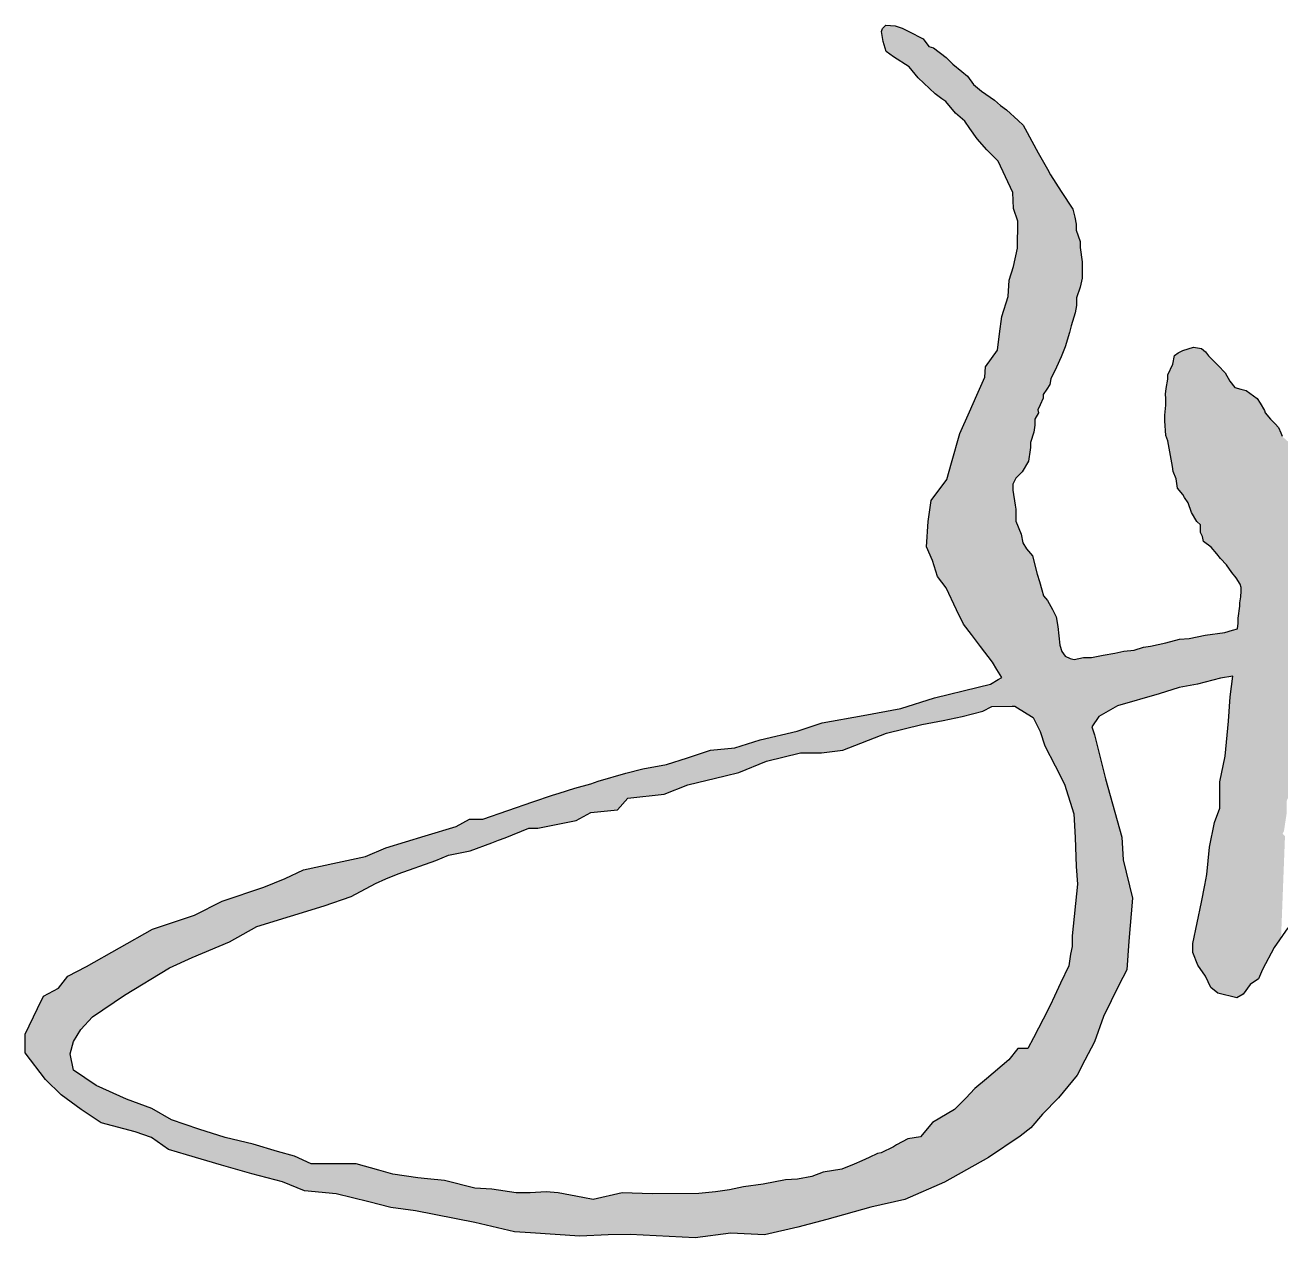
# Model space of a CAD drawing. Header units: millimetres. Extents: x -616 to 3731, y -1108 to 683.
# Drawn here: x -616 to 1239, y -1108 to 683 of the extents above; entities that cross this region are included whole.
import ezdxf

# ---------------------------------------------------------------- set-up
doc = ezdxf.new("R2010")
doc.units = ezdxf.units.MM

# ---------------------------------------------------------------- blocks, each defined once
blk = doc.blocks.new('11112')
h = blk.add_hatch(color=0)
h.paths.add_polyline_path([(1295.7, -78), (1295.7, -59), (1297.3, -45.8), (1300.1, -29.1), (1299.8, -10.5), (1292.9, 16), (1292.9, 22.1), (1292.9, 33.1), (1285.8, 38.4), (1276.3, 45.5), (1268.7, 52.1), (1260.9, 58.9), (1247.3, 70.1), (1240.9, 76), (1238.9, 81.3), (1235.8, 89.1), (1230.7, 94.2), (1223.9, 101.3), (1215.8, 110.5), (1214.7, 114.2), (1208.6, 124.7), (1203.9, 131.8), (1187.8, 143.8), (1179.8, 145.7), (1171.3, 147.8), (1163.5, 157.6), (1156.9, 169.7), (1146.5, 180.3), (1132.3, 194.9), (1127.8, 200.7), (1121.8, 205.6), (1110.2, 207.8), (1094.3, 202.9), (1087.2, 199.2), (1081.9, 195.5), (1079.3, 182.7), (1072.2, 166.8), (1072.2, 160.3), (1069.6, 146.5), (1068.7, 138.3), (1069.1, 131.6), (1069.4, 122), (1067.7, 107.4), (1067.7, 98.9), (1069.1, 76.9), (1072.2, 69.1), (1074.9, 52.8), (1078.9, 31.4), (1080.2, 24), (1084.4, 13.2), (1086.6, -0.6), (1094.2, -9.9), (1096.9, -14.3), (1102, -22.4), (1107.1, -36.7), (1114.9, -49.9), (1120.4, -55), (1120.4, -66.2), (1123.6, -72.3), (1124.8, -79.4), (1136.3, -87.9), (1144.5, -97.7), (1149.9, -104.8), (1158.7, -114), (1166.6, -125.2), (1173.3, -133.2), (1179, -142.7), (1180.7, -147.5), (1180.7, -152.9), (1180.1, -161.4), (1178.4, -170.2), (1178.4, -175), (1176, -192.6), (1176, -200.1), (1174.9, -208.5), (1167.8, -210.6), (1156.3, -214), (1127.3, -217.7), (1103.7, -222.6), (1089.5, -223.7), (1069.4, -229.2), (1046.6, -234), (1036.1, -235.5), (1022.2, -239.8), (1007.2, -241.6), (994, -244.3), (976.7, -247.6), (959.4, -251), (947.5, -251), (933.6, -253.7), (927.8, -252.5), (920.7, -248.9), (915.5, -241.9), (912.5, -232.6), (909.5, -205.2), (907.1, -190.6), (901.7, -179.7), (894.2, -166.8), (888.4, -159.5), (886, -151), (882.6, -138.4), (879.1, -127.9), (872.1, -100.8), (863.6, -90.3), (858.2, -81.4), (855.5, -68.5), (847.8, -49.6), (847.8, -43.7), (847.8, -31.7), (846.8, -25.6), (843.1, -3.4), (843.4, 5.2), (847.7, 13.9), (857.2, 23.7), (866.5, 39.4), (869, 56.1), (869.3, 59.5), (869.3, 66.8), (874.2, 82.2), (875.7, 92.4), (875.7, 101.3), (881, 110.5), (880, 115.1), (883.5, 122.5), (888.1, 132.4), (888.1, 137.6), (893.6, 145.6), (898, 152.7), (899.5, 161), (907.5, 178), (914.5, 193.5), (920.6, 208.3), (926.8, 229.5), (929.6, 239.2), (935.1, 258.3), (937.1, 269.3), (937.1, 280.4), (942.6, 296.4), (945.6, 309.5), (945.6, 320.5), (945.6, 333.6), (942.6, 354.7), (942.6, 363.7), (937, 380.3), (937, 389.3), (934.9, 399.9), (932, 411.7), (914.4, 437.8), (898.9, 462.4), (894.3, 470.5), (880.8, 494.6), (871.2, 511.9), (864.2, 524.7), (858.4, 535.5), (851.1, 542.3), (834.1, 558.3), (825, 564.8), (816, 572.4), (796.9, 585.9), (785.2, 595.6), (776.3, 607.8), (767.8, 614.8), (754.8, 625.8), (744.8, 635.3), (726.1, 650), (719.2, 652), (710.7, 663.2), (689.7, 673.9), (679.7, 678.9), (669.3, 682.4), (655.8, 683.4), (650.8, 678.5), (649, 673.8), (651.9, 659.2), (656.2, 644.2), (667, 636.3), (690, 621.6), (703.3, 605.6), (728.7, 581.9), (738.3, 574.6), (744.3, 570.4), (758.5, 553.4), (772.2, 541.4), (779.9, 530.6), (790.6, 515.6), (804.8, 499.1), (821.7, 482.5), (843, 436.3), (844.3, 412.3), (850.8, 393.8), (850, 353.8), (844.1, 326.8), (837.8, 306.6), (836.4, 282.3), (827.1, 253), (823.5, 227.3), (820.7, 203), (802.8, 178.7), (801.7, 163.1), (789.9, 136.5), (779.2, 112.2), (764.9, 79.9), (752.6, 36.9), (745.5, 11.9), (722.6, -18.8), (718, -49.7), (715.6, -87.4), (724.8, -107.4), (731.9, -131), (744.8, -148.1), (759.9, -180.3), (770.3, -201.7), (782.1, -217), (795.5, -234.6), (813.1, -257.6), (819.7, -268.4), (826.8, -280.3), (821.6, -283.4), (810.2, -290.3), (791.8, -294.8), (727.5, -310.4), (677.8, -326.1), (622.1, -336.3), (561.7, -347.3), (524.8, -359.7), (470, -372.6), (432.7, -384), (396.5, -387.8), (362.5, -398.9), (331.9, -408.8), (296.8, -415.5), (271.6, -421.6), (230.6, -433.4), (220, -437.3), (196.2, -443.7), (173.1, -451.2), (163.5, -454.4), (134.3, -463.9), (60.4, -489.6), (40.7, -489.6), (20.9, -500.6), (-24.8, -514.3), (-83.1, -531.8), (-113, -544.9), (-154.5, -553.7), (-204.7, -564.6), (-231.6, -577.1), (-263.3, -590), (-324.5, -610.9), (-365.7, -631.5), (-427.6, -651.9), (-525.2, -707.3), (-552.4, -721.4), (-566.2, -739.1), (-588.4, -751.2), (-597.4, -769.4), (-615.5, -807.3), (-615.7, -834.6), (-585.6, -874.4), (-562.3, -896.8), (-532.9, -918.7), (-503.5, -938.1), (-453, -951.4), (-429.2, -959.7), (-403.8, -977.6), (-377.5, -985.6), (-325.6, -1000.9), (-281, -1013.6), (-235.5, -1025.2), (-203.2, -1038.5), (-156.2, -1043), (-108, -1054.7), (-75.4, -1063.5), (-39.1, -1068), (48.4, -1085.5), (107.2, -1099.3), (130.8, -1100.8), (203.7, -1105.5), (245.4, -1103.8), (277.8, -1103), (374.2, -1108.1), (426.5, -1101.2), (476.6, -1103.6), (525.9, -1092.5), (568.4, -1080.8), (633.6, -1062.7), (683.5, -1051.4), (742.3, -1025.6), (807.3, -989.2), (853.9, -958), (869.8, -945.7), (887.2, -925.5), (910.9, -901.4), (938.1, -867.6), (949.7, -845.6), (963.9, -818.7), (977.1, -781.1), (999.6, -735), (1011.4, -712.4), (1014.6, -669.9), (1019.9, -606.1), (1006.3, -549.5), (1004.2, -516), (980.1, -430.1), (971.7, -396.6), (963.8, -365.1), (960, -353.1), (970.1, -338), (997.9, -322.2), (1059.3, -304.3), (1089.1, -295), (1116, -290.2), (1149.9, -281.3), (1168.1, -278.3), (1164.2, -308.9), (1161.9, -344.8), (1156.7, -396.4), (1149.1, -434.6), (1148.8, -473.6), (1141.2, -494.4), (1133.5, -531), (1130, -571.5), (1127, -587.1), (1121.7, -612.3), (1109, -673.1), (1109, -686.7), (1116.5, -705.3), (1127.9, -721.6), (1135.7, -738.3), (1146, -746.6), (1174, -753.7), (1183.6, -748.1), (1193.9, -733.8), (1206.1, -725.3), (1212.1, -711.7), (1229.4, -679.4), (1239.4, -664.7), (1245.2, -514.9), (1241.6, -511.3), (1243.7, -507), (1247.6, -481.5), (1247.6, -462.8), (1253.5, -450.1), (1253.5, -415.7), (1256.5, -383.3), (1262.4, -350.9), (1273.2, -316.6), (1288.9, -267.5), (1302, -252.9), (1331.3, -127.8), (1325.3, -126.6), (1314.7, -122.3), (1311.3, -116.1), (1307.6, -109.2), (1300.4, -96)])
h.paths.add_polyline_path([(873.2, -339.5), (883.7, -360.3), (890.7, -381.2), (905.6, -410.9), (919.6, -438), (933.5, -481.6), (935.3, -516.6), (937, -559.4), (938.8, -585.6), (930.9, -661.8), (930.9, -677.5), (928.3, -688.9), (925.7, -706.3), (913.4, -731.7), (904.7, -750.9), (898.6, -764.8), (888.1, -784.9), (881, -798.4), (873.6, -812.7), (865.4, -828.3), (850.5, -828.3), (837.4, -845.2), (804.2, -873.1), (786.9, -887.7), (773.6, -901.9), (757, -918.5), (724.7, -937.7), (706.6, -958.9), (688.2, -961.7), (671.6, -970.5), (667.2, -973.6), (648.9, -982.4), (643.5, -983.7), (631, -989.5), (620.2, -994.2), (609, -999.3), (590.7, -1006.7), (563, -1011.1), (546.1, -1017.5), (525.1, -1021.6), (507.2, -1022.6), (474.7, -1029), (445.6, -1032.7), (424.6, -1037.1), (404, -1040.2), (379.6, -1042.5), (310.4, -1043.1), (266.1, -1041.7), (223.2, -1051.4), (207.9, -1048.6), (171.9, -1041.7), (153.9, -1040.3), (130.4, -1041.7), (109.6, -1041.7), (73.6, -1036.2), (48.6, -1034.8), (3.7, -1023.5), (-21.2, -1020.8), (-35.5, -1019.2), (-72.4, -1013.8), (-93.2, -1008.3), (-126.5, -998.6), (-155.6, -998.6), (-174.9, -998.6), (-193, -998.6), (-217.9, -987.5), (-242.8, -980.6), (-278.8, -969.5), (-320.4, -959.9), (-359.2, -947.4), (-399.3, -933.6), (-428.4, -916.9), (-465.8, -903.1), (-510.8, -882.8), (-544.3, -860.2), (-548.9, -836.1), (-544.3, -818.2), (-533.5, -800.3), (-516.3, -781.4), (-469, -749.4), (-402.2, -709.1), (-368.9, -694.1), (-313.9, -670.8), (-273.3, -648.4), (-174.1, -617.4), (-134.2, -603.9), (-98.3, -584.7), (-83, -577.6), (-64.9, -570.5), (-9, -550.9), (9.6, -542.8), (41.7, -536.6), (73.7, -524.6), (83.7, -520.8), (93.3, -517.2), (128.2, -502.7), (141.6, -502.7), (198.3, -491.7), (220.1, -480), (259.5, -475.8), (274.6, -458.7), (328, -452.6), (363.4, -439.1), (418.5, -425.7), (438.6, -420.7), (479.6, -403.7), (529.8, -391.4), (560.4, -391.4), (592.2, -387.8), (656.6, -362.6), (708.6, -349.9), (740.2, -343.8), (768.5, -338), (798.9, -330.3), (812.4, -323.3), (842.4, -322.7), (846, -322.6), (864.5, -334.1)], flags=16)
for p, q in [((649, 673.8), (650.8, 678.5)), ((651.9, 659.2), (649, 673.8)), ((650.8, 678.5), (655.8, 683.4)), ((655.8, 683.4), (669.3, 682.4)), ((669.3, 682.4), (679.7, 678.9)), ((679.7, 678.9), (689.7, 673.9)), ((689.7, 673.9), (710.7, 663.2)), ((656.2, 644.2), (651.9, 659.2)), ((710.7, 663.2), (719.2, 652)), ((719.2, 652), (726.1, 650)), ((726.1, 650), (726.1, 650)), ((726.1, 650), (744.8, 635.3)), ((667, 636.3), (656.2, 644.2)), ((690, 621.6), (667, 636.3)), ((744.8, 635.3), (754.8, 625.8)), ((703.3, 605.6), (690, 621.6)), ((754.8, 625.8), (767.8, 614.8)), ((767.8, 614.8), (776.3, 607.8)), ((728.7, 581.9), (703.3, 605.6)), ((776.3, 607.8), (785.2, 595.6)), ((785.2, 595.6), (796.9, 585.9)), ((738.3, 574.6), (728.7, 581.9)), ((796.9, 585.9), (816, 572.4)), ((744.3, 570.4), (738.3, 574.6)), ((758.5, 553.4), (744.3, 570.4)), ((816, 572.4), (825, 564.8)), ((825, 564.8), (834.1, 558.3)), ((834.1, 558.3), (851.1, 542.3)), ((772.2, 541.4), (758.5, 553.4)), ((779.9, 530.6), (772.2, 541.4)), ((851.1, 542.3), (858.4, 535.5)), ((790.6, 515.6), (779.9, 530.6)), ((858.4, 535.5), (864.2, 524.7)), ((864.2, 524.7), (871.2, 511.9)), ((804.8, 499.1), (790.6, 515.6)), ((871.2, 511.9), (880.8, 494.6)), ((821.7, 482.5), (804.8, 499.1)), ((843, 436.3), (821.7, 482.5)), ((880.8, 494.6), (894.3, 470.5)), ((894.3, 470.5), (898.9, 462.4)), ((898.9, 462.4), (914.4, 437.8)), ((844.3, 412.3), (843, 436.3)), ((914.4, 437.8), (932, 411.7)), ((850.8, 393.8), (844.3, 412.3)), ((932, 411.7), (934.9, 399.9)), ((850, 353.8), (850.8, 393.8)), ((934.9, 399.9), (937, 389.3)), ((937, 389.3), (937, 380.3)), ((937, 380.3), (942.6, 363.7)), ((844.1, 326.8), (850, 353.8)), ((942.6, 363.7), (942.6, 354.7)), ((942.6, 354.7), (945.6, 333.6)), ((837.8, 306.6), (844.1, 326.8)), ((945.6, 333.6), (945.6, 320.5)), ((945.6, 320.5), (945.6, 309.5)), ((836.4, 282.3), (837.8, 306.6)), ((945.6, 309.5), (942.6, 296.4)), ((827.1, 253), (836.4, 282.3)), ((942.6, 296.4), (937.1, 280.4)), ((937.1, 280.4), (937.1, 269.3)), ((937.1, 269.3), (935.1, 258.3)), ((823.5, 227.3), (827.1, 253)), ((935.1, 258.3), (929.6, 239.2)), ((820.7, 203), (823.5, 227.3)), ((926.8, 229.5), (920.6, 208.3)), ((929.6, 239.2), (926.8, 229.5)), ((920.6, 208.3), (914.5, 193.5)), ((1094.3, 202.9), (1110.2, 207.8)), ((1110.2, 207.8), (1121.8, 205.6)), ((1121.8, 205.6), (1127.8, 200.7)), ((802.8, 178.7), (820.7, 203)), ((914.5, 193.5), (907.5, 178)), ((1079.3, 182.7), (1081.9, 195.5)), ((1081.9, 195.5), (1087.2, 199.2)), ((1087.2, 199.2), (1094.3, 202.9)), ((1127.8, 200.7), (1132.3, 194.9)), ((1132.3, 194.9), (1146.5, 180.3)), ((801.7, 163.1), (802.8, 178.7)), ((907.5, 178), (899.5, 161)), ((1072.2, 166.8), (1079.3, 182.7)), ((1146.5, 180.3), (1156.9, 169.7)), ((1156.9, 169.7), (1163.5, 157.6)), ((789.9, 136.5), (801.7, 163.1)), ((898, 152.7), (893.6, 145.6)), ((899.5, 161), (898, 152.7)), ((1069.6, 146.5), (1072.2, 160.3)), ((1072.2, 160.3), (1072.2, 166.8)), ((1163.5, 157.6), (1171.3, 147.8)), ((779.2, 112.2), (789.9, 136.5)), ((888.1, 132.4), (883.5, 122.5)), ((893.6, 145.6), (888.1, 137.6)), ((888.1, 137.6), (888.1, 132.4)), ((1068.7, 138.3), (1069.6, 146.5)), ((1069.1, 131.6), (1068.7, 138.3)), ((1069.4, 122), (1069.1, 131.6)), ((1171.3, 147.8), (1179.8, 145.7)), ((1179.8, 145.7), (1187.8, 143.8)), ((1187.8, 143.8), (1203.9, 131.8)), ((1203.9, 131.8), (1208.6, 124.7)), ((764.9, 79.9), (779.2, 112.2)), ((883.5, 122.5), (880, 115.1)), ((880, 115.1), (881, 110.5)), ((1067.7, 107.4), (1069.4, 122)), ((1208.6, 124.7), (1214.7, 114.2)), ((1214.7, 114.2), (1215.8, 110.5)), ((881, 110.5), (875.7, 101.3)), ((875.7, 101.3), (875.7, 92.4)), ((1067.7, 98.9), (1067.7, 107.4)), ((1069.1, 76.9), (1067.7, 98.9)), ((1215.8, 110.5), (1223.9, 101.3)), ((1223.9, 101.3), (1230.7, 94.2)), ((1230.7, 94.2), (1235.8, 89.1)), ((752.6, 36.9), (764.9, 79.9)), ((874.2, 82.2), (869.3, 66.8)), ((875.7, 92.4), (874.2, 82.2)), ((874.2, 82.2), (874.2, 82.2)), ((1072.2, 69.1), (1069.1, 76.9)), ((1235.8, 89.1), (1238.9, 81.3)), ((1238.9, 81.3), (1240.9, 76)), ((869, 56.1), (866.5, 39.4)), ((869.3, 59.5), (869, 56.1)), ((869.3, 66.8), (869.3, 59.5)), ((1074.9, 52.8), (1072.2, 69.1)), ((866.5, 39.4), (857.2, 23.7)), ((1078.9, 31.4), (1074.9, 52.8)), ((745.5, 11.9), (752.6, 36.9)), ((857.2, 23.7), (847.7, 13.9)), ((1080.2, 24), (1078.9, 31.4)), ((1084.4, 13.2), (1080.2, 24)), ((722.6, -18.8), (745.5, 11.9)), ((843.4, 5.2), (843.1, -3.4)), ((847.7, 13.9), (843.4, 5.2)), ((1086.6, -0.6), (1084.4, 13.2)), ((843.1, -3.4), (846.8, -25.6)), ((1094.2, -9.9), (1086.6, -0.6)), ((1096.9, -14.3), (1094.2, -9.9)), ((1102, -22.4), (1096.9, -14.3)), ((718, -49.7), (722.6, -18.8)), ((846.8, -25.6), (847.8, -31.7)), ((847.8, -31.7), (847.8, -43.7)), ((1107.1, -36.7), (1102, -22.4)), ((1114.9, -49.9), (1107.1, -36.7)), ((715.6, -87.4), (718, -49.7)), ((847.8, -43.7), (847.8, -49.6)), ((847.8, -49.6), (855.5, -68.5)), ((1120.4, -55), (1114.9, -49.9)), ((1120.4, -66.2), (1120.4, -55)), ((855.5, -68.5), (858.2, -81.4)), ((1123.6, -72.3), (1120.4, -66.2)), ((1124.8, -79.4), (1123.6, -72.3)), ((724.8, -107.4), (715.6, -87.4)), ((858.2, -81.4), (863.6, -90.3)), ((863.6, -90.3), (872.1, -100.8)), ((1136.3, -87.9), (1124.8, -79.4)), ((1144.5, -97.7), (1136.3, -87.9)), ((731.9, -131), (724.8, -107.4)), ((872.1, -100.8), (879.1, -127.9)), ((1149.9, -104.8), (1144.5, -97.7)), ((1158.7, -114), (1149.9, -104.8)), ((879.1, -127.9), (882.6, -138.4)), ((1166.6, -125.2), (1158.7, -114)), ((1173.3, -133.2), (1166.6, -125.2)), ((744.8, -148.1), (731.9, -131)), ((759.9, -180.3), (744.8, -148.1)), ((882.6, -138.4), (886, -151)), ((1179, -142.7), (1173.3, -133.2)), ((1180.7, -147.5), (1179, -142.7)), ((1180.7, -152.9), (1180.7, -147.5)), ((886, -151), (888.4, -159.5)), ((888.4, -159.5), (894.2, -166.8)), ((894.2, -166.8), (901.7, -179.7)), ((1178.4, -170.2), (1180.1, -161.4)), ((1180.1, -161.4), (1180.7, -152.9)), ((770.3, -201.7), (759.9, -180.3)), ((901.7, -179.7), (907.1, -190.6)), ((1176, -192.6), (1178.4, -175)), ((1178.4, -175), (1178.4, -170.2)), ((782.1, -217), (770.3, -201.7)), ((907.1, -190.6), (909.5, -205.2)), ((1174.9, -208.5), (1176, -200.1)), ((1176, -200.1), (1176, -192.6)), ((795.5, -234.6), (782.1, -217)), ((909.5, -205.2), (912.5, -232.6)), ((1089.5, -223.7), (1103.7, -222.6)), ((1103.7, -222.6), (1127.3, -217.7)), ((1127.3, -217.7), (1156.3, -214)), ((1156.3, -214), (1167.8, -210.6)), ((1167.8, -210.6), (1174.9, -208.5)), ((813.1, -257.6), (795.5, -234.6)), ((912.5, -232.6), (915.5, -241.9)), ((1007.2, -241.6), (1022.2, -239.8)), ((1022.2, -239.8), (1036.1, -235.5)), ((1036.1, -235.5), (1046.6, -234)), ((1046.6, -234), (1069.4, -229.2)), ((1069.4, -229.2), (1089.5, -223.7)), ((819.7, -268.4), (813.1, -257.6)), ((915.5, -241.9), (920.7, -248.9)), ((920.7, -248.9), (927.8, -252.5)), ((927.8, -252.5), (933.6, -253.7)), ((933.6, -253.7), (947.5, -251)), ((947.5, -251), (959.4, -251)), ((959.4, -251), (976.7, -247.6)), ((976.7, -247.6), (994, -244.3)), ((994, -244.3), (1007.2, -241.6)), ((826.8, -280.3), (819.7, -268.4)), ((727.5, -310.4), (791.8, -294.8)), ((791.8, -294.8), (810.2, -290.3)), ((810.2, -290.3), (821.6, -283.4)), ((821.6, -283.4), (826.8, -280.3)), ((1089.1, -295), (1059.3, -304.3)), ((1116, -290.2), (1089.1, -295)), ((1149.9, -281.3), (1116, -290.2)), ((1168.1, -278.3), (1149.9, -281.3)), ((1164.2, -308.9), (1168.1, -278.3)), ((1168.1, -278.3), (1168.1, -278.3)), ((677.8, -326.1), (727.5, -310.4)), ((1059.3, -304.3), (997.9, -322.2)), ((1161.9, -344.8), (1164.2, -308.9)), ((622.1, -336.3), (677.8, -326.1)), ((768.5, -338), (798.9, -330.3)), ((798.9, -330.3), (812.4, -323.3)), ((812.4, -323.3), (842.4, -322.7)), ((842.4, -322.7), (846.2, -322.6)), ((846.1, -322.7), (864.5, -334.1)), ((997.9, -322.2), (970.1, -338)), ((524.8, -359.7), (561.7, -347.3)), ((561.7, -347.3), (622.1, -336.3)), ((656.6, -362.6), (708.6, -349.9)), ((708.6, -349.9), (740.2, -343.8)), ((740.2, -343.8), (768.5, -338)), ((864.5, -334.1), (873.2, -339.5)), ((873.2, -339.5), (883.7, -360.3)), ((970.1, -338), (960, -353.1)), ((970.1, -338), (970.1, -338)), ((1156.7, -396.4), (1161.9, -344.8)), ((470, -372.6), (524.8, -359.7)), ((592.2, -387.8), (656.6, -362.6)), ((883.7, -360.3), (890.7, -381.2)), ((960, -353.1), (963.8, -365.1)), ((963.8, -365.1), (971.7, -396.6)), ((560.4, -391.4), (592.2, -387.8)), ((890.7, -381.2), (905.6, -410.9)), ((479.6, -403.7), (529.8, -391.4)), ((529.8, -391.4), (560.4, -391.4)), ((971.7, -396.6), (980.1, -430.1)), ((1149.1, -434.6), (1156.7, -396.4)), ((905.6, -410.9), (919.6, -438)), ((919.6, -438), (933.5, -481.6)), ((980.1, -430.1), (1004.2, -516)), ((1148.8, -473.6), (1149.1, -434.6)), ((933.5, -481.6), (935.3, -516.6)), ((1141.2, -494.4), (1148.8, -473.6)), ((1133.5, -531), (1141.2, -494.4)), ((935.3, -516.6), (937, -559.4)), ((1004.2, -516), (1006.3, -549.5)), ((1130, -571.5), (1133.5, -531)), ((1006.3, -549.5), (1019.9, -606.1)), ((937, -559.4), (938.8, -585.6)), ((1127, -587.1), (1130, -571.5)), ((938.8, -585.6), (930.9, -661.8)), ((1121.7, -612.3), (1127, -587.1)), ((1019.9, -606.1), (1014.6, -669.9)), ((1109, -673.1), (1121.7, -612.3)), ((930.9, -661.8), (930.9, -677.5)), ((1249.5, -650), (1229.4, -679.4)), ((930.9, -677.5), (928.3, -688.9)), ((1014.6, -669.9), (1011.4, -712.4)), ((1109, -686.7), (1109, -673.1)), ((1229.4, -679.4), (1212.1, -711.7)), ((928.3, -688.9), (925.7, -706.3)), ((1116.5, -705.3), (1109, -686.7)), ((925.7, -706.3), (913.4, -731.7)), ((925.7, -706.3), (925.7, -706.3)), ((1011.4, -712.4), (999.6, -735)), ((1127.9, -721.6), (1116.5, -705.3)), ((1135.7, -738.3), (1127.9, -721.6)), ((1127.9, -721.6), (1127.9, -721.6)), ((1212.1, -711.7), (1206.1, -725.3)), ((913.4, -731.7), (904.7, -750.9)), ((999.6, -735), (977.1, -781.1)), ((1146, -746.6), (1135.7, -738.3)), ((1193.9, -733.8), (1183.6, -748.1)), ((1206.1, -725.3), (1193.9, -733.8)), ((904.7, -750.9), (898.6, -764.8)), ((1174, -753.7), (1146, -746.6)), ((1183.6, -748.1), (1174, -753.7)), ((898.6, -764.8), (888.1, -784.9)), ((888.1, -784.9), (881, -798.4)), ((977.1, -781.1), (963.9, -818.7)), ((873.6, -812.7), (865.4, -828.3)), ((881, -798.4), (873.6, -812.7)), ((850.5, -828.3), (837.4, -845.2)), ((865.4, -828.3), (850.5, -828.3)), ((963.9, -818.7), (949.7, -845.6)), ((837.4, -845.2), (804.2, -873.1)), ((837.4, -845.2), (837.4, -845.2)), ((949.7, -845.6), (938.1, -867.6)), ((938.1, -867.6), (910.9, -901.4)), ((786.9, -887.7), (773.6, -901.9)), ((804.2, -873.1), (786.9, -887.7)), ((773.6, -901.9), (757, -918.5)), ((910.9, -901.4), (887.2, -925.5)), ((757, -918.5), (724.7, -937.7)), ((887.2, -925.5), (869.8, -945.7)), ((724.7, -937.7), (706.6, -958.9)), ((724.7, -937.7), (724.7, -937.7)), ((869.8, -945.7), (853.9, -958)), ((688.2, -961.7), (671.6, -970.5)), ((706.6, -958.9), (688.2, -961.7)), ((853.9, -958), (807.3, -989.2)), ((648.9, -982.4), (643.5, -983.7)), ((667.2, -973.6), (648.9, -982.4)), ((671.6, -970.5), (667.2, -973.6)), ((609, -999.3), (590.7, -1006.7)), ((620.2, -994.2), (609, -999.3)), ((631, -989.5), (620.2, -994.2)), ((643.5, -983.7), (631, -989.5)), ((807.3, -989.2), (742.3, -1025.6)), ((546.1, -1017.5), (525.1, -1021.6)), ((563, -1011.1), (546.1, -1017.5)), ((590.7, -1006.7), (563, -1011.1)), ((507.2, -1022.6), (474.7, -1029)), ((525.1, -1021.6), (507.2, -1022.6)), ((742.3, -1025.6), (683.5, -1051.4)), ((683.5, -1051.4), (633.6, -1062.7)), ((633.6, -1062.7), (568.4, -1080.8)), ((525.9, -1092.5), (476.6, -1103.6)), ((568.4, -1080.8), (525.9, -1092.5))]:
    blk.add_line(p, q)
blk = doc.blocks.new('7777')
for p, q in [((3.7, -1023.5), (-21.2, -1020.8)), ((48.6, -1034.8), (3.7, -1023.5)), ((73.6, -1036.2), (48.6, -1034.8)), ((109.6, -1041.7), (73.6, -1036.2)), ((424.6, -1037.1), (404, -1040.2)), ((445.6, -1032.7), (424.6, -1037.1)), ((130.4, -1041.7), (109.6, -1041.7)), ((153.9, -1040.3), (130.4, -1041.7)), ((171.9, -1041.7), (153.9, -1040.3)), ((207.9, -1048.6), (171.9, -1041.7)), ((223.2, -1051.4), (207.9, -1048.6)), ((207.9, -1048.6), (207.9, -1048.6)), ((266.1, -1041.7), (223.2, -1051.4)), ((310.4, -1043.1), (266.1, -1041.7)), ((379.6, -1042.5), (310.4, -1043.1)), ((404, -1040.2), (379.6, -1042.5)), ((48.4, -1085.5), (-39.1, -1068)), ((107.2, -1099.3), (48.4, -1085.5)), ((130.8, -1100.8), (107.2, -1099.3)), ((203.7, -1105.5), (130.8, -1100.8)), ((245.4, -1103.8), (203.7, -1105.5)), ((277.8, -1103), (245.4, -1103.8)), ((374.2, -1108.1), (277.8, -1103)), ((426.5, -1101.2), (374.2, -1108.1)), ((476.6, -1103.6), (426.5, -1101.2))]:
    blk.add_line(p, q)
blk.add_blockref('11112', (0, 0))

msp = doc.modelspace()

# ---------------------------------------------------------------- linework, layer by layer
for p, q in [((362.5, -398.9), (396.5, -387.8)), ((396.5, -387.8), (432.7, -384)), ((432.7, -384), (470, -372.6)), ((331.9, -408.8), (362.5, -398.9)), ((438.6, -420.7), (479.6, -403.7)), ((230.6, -433.4), (271.6, -421.6)), ((271.6, -421.6), (296.8, -415.5)), ((296.8, -415.5), (331.9, -408.8)), ((363.4, -439.1), (418.5, -425.7)), ((418.5, -425.7), (438.6, -420.7)), ((173.1, -451.2), (196.2, -443.7)), ((196.2, -443.7), (220, -437.3)), ((220, -437.3), (230.6, -433.4)), ((328, -452.6), (363.4, -439.1)), ((134.3, -463.9), (163.5, -454.4)), ((163.5, -454.4), (173.1, -451.2)), ((259.5, -475.8), (274.6, -458.7)), ((274.6, -458.7), (328, -452.6)), ((60.4, -489.6), (134.3, -463.9)), ((198.3, -491.7), (220.1, -480)), ((220.1, -480), (259.5, -475.8)), ((-24.8, -514.3), (20.9, -500.6)), ((20.9, -500.6), (40.7, -489.6)), ((40.7, -489.6), (60.4, -489.6)), ((141.6, -502.7), (198.3, -491.7)), ((-83.1, -531.8), (-24.8, -514.3)), ((83.7, -520.8), (93.3, -517.2)), ((93.3, -517.2), (128.2, -502.7)), ((128.2, -502.7), (141.6, -502.7)), ((-113, -544.9), (-83.1, -531.8)), ((9.6, -542.8), (41.7, -536.6)), ((41.7, -536.6), (73.7, -524.6)), ((73.7, -524.6), (83.7, -520.8)), ((-204.7, -564.6), (-154.5, -553.7)), ((-154.5, -553.7), (-113, -544.9)), ((-64.9, -570.5), (-9, -550.9)), ((-9, -550.9), (9.6, -542.8)), ((-231.6, -577.1), (-204.7, -564.6)), ((-83, -577.6), (-64.9, -570.5)), ((-324.5, -610.9), (-263.3, -590)), ((-263.3, -590), (-231.6, -577.1)), ((-134.2, -603.9), (-98.3, -584.7)), ((-98.3, -584.7), (-83, -577.6)), ((-365.7, -631.5), (-324.5, -610.9)), ((-174.1, -617.4), (-134.2, -603.9)), ((-273.3, -648.4), (-174.1, -617.4)), ((-427.6, -651.9), (-365.7, -631.5)), ((-313.9, -670.8), (-273.3, -648.4)), ((-525.2, -707.3), (-427.6, -651.9)), ((-368.9, -694.1), (-313.9, -670.8)), ((-402.2, -709.1), (-368.9, -694.1)), ((-566.2, -739.1), (-552.4, -721.4)), ((-552.4, -721.4), (-525.2, -707.3)), ((-469, -749.4), (-402.2, -709.1)), ((-588.4, -751.2), (-566.2, -739.1)), ((-597.4, -769.4), (-588.4, -751.2)), ((-516.3, -781.4), (-469, -749.4)), ((-615.5, -807.3), (-597.4, -769.4)), ((-533.5, -800.3), (-516.3, -781.4)), ((-615.7, -834.6), (-615.5, -807.3)), ((-544.3, -818.2), (-533.5, -800.3)), ((-585.6, -874.4), (-615.7, -834.6)), ((-548.9, -836.1), (-544.3, -818.2)), ((-544.3, -860.2), (-548.9, -836.1)), ((-510.8, -882.8), (-544.3, -860.2)), ((-562.3, -896.8), (-585.6, -874.4)), ((-465.8, -903.1), (-510.8, -882.8)), ((-510.8, -882.8), (-510.8, -882.8)), ((-532.9, -918.7), (-562.3, -896.8)), ((-428.4, -916.9), (-465.8, -903.1)), ((-503.5, -938.1), (-532.9, -918.7)), ((-399.3, -933.6), (-428.4, -916.9)), ((-453, -951.4), (-503.5, -938.1)), ((-359.2, -947.4), (-399.3, -933.6)), ((-429.2, -959.7), (-453, -951.4)), ((-403.8, -977.6), (-429.2, -959.7)), ((-320.4, -959.9), (-359.2, -947.4)), ((-278.8, -969.5), (-320.4, -959.9)), ((-377.5, -985.6), (-403.8, -977.6)), ((-242.8, -980.6), (-278.8, -969.5)), ((-217.9, -987.5), (-242.8, -980.6)), ((-325.6, -1000.9), (-377.5, -985.6)), ((-281, -1013.6), (-325.6, -1000.9)), ((-193, -998.6), (-217.9, -987.5)), ((-174.9, -998.6), (-193, -998.6)), ((-155.6, -998.6), (-174.9, -998.6)), ((-126.5, -998.6), (-155.6, -998.6)), ((-93.2, -1008.3), (-126.5, -998.6)), ((-235.5, -1025.2), (-281, -1013.6)), ((-72.4, -1013.8), (-93.2, -1008.3)), ((-35.5, -1019.2), (-72.4, -1013.8)), ((-21.2, -1020.8), (-35.5, -1019.2)), ((-203.2, -1038.5), (-235.5, -1025.2)), ((-156.2, -1043), (-203.2, -1038.5)), ((474.7, -1029), (445.6, -1032.7)), ((-108, -1054.7), (-156.2, -1043)), ((-75.4, -1063.5), (-108, -1054.7)), ((-39.1, -1068), (-75.4, -1063.5))]:
    msp.add_line(p, q)

# ---------------------------------------------------------------- block references
msp.add_blockref('7777', (0, 0))

doc.saveas('drawing.dxf')
